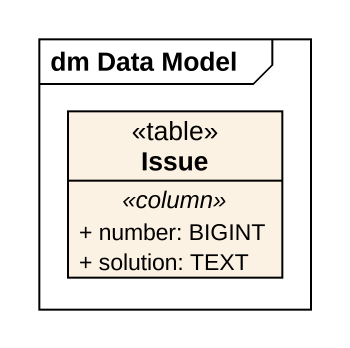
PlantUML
@startuml
mainframe dm Data Model
hide circle
hide empty members
skinparam classAttributeIconSize 0
class Issue <<table>> {
  .. <<column>> ..
  + number: BIGINT
  + solution: TEXT
}
@enduml
